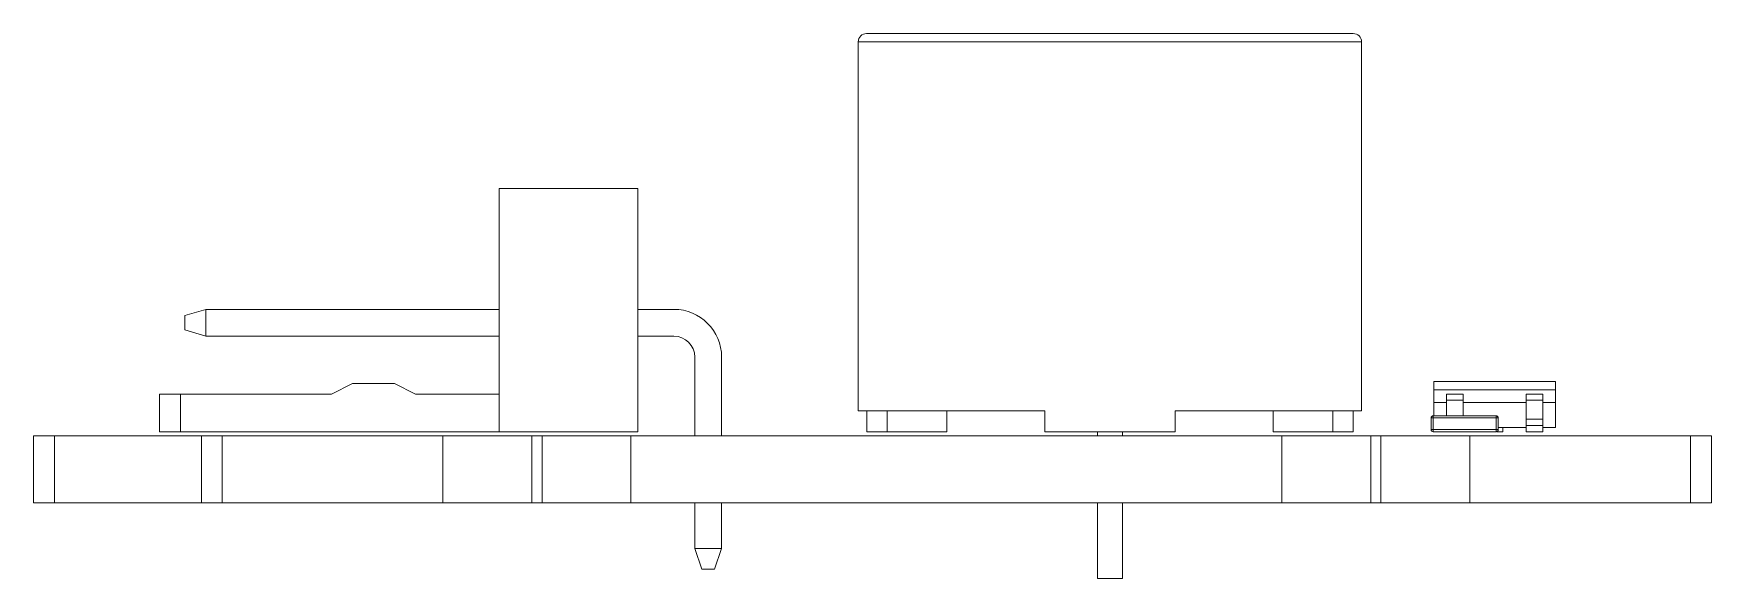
# Model space of a CAD drawing. Header units: millimetres. Extents: x 244 to 393, y 115 to 214.
# Drawn here: x 256.58 to 296.58, y 115.29 to 128.29 of the extents above; entities that cross this region are included whole.
import ezdxf

# ---------------------------------------------------------------- set-up
doc = ezdxf.new("R2010")
doc.units = ezdxf.units.MM

msp = doc.modelspace()

# ---------------------------------------------------------------- linework, layer by layer
at = {"color": 7, "linetype": 'Continuous', "lineweight": 15}
for p, q in [((276.244, 128.088), (276.244, 119.288)), ((288.244, 119.288), (288.244, 128.088)), ((270.987, 124.588), (267.687, 124.588)), ((267.687, 124.588), (267.687, 118.788)), ((270.987, 118.788), (270.987, 124.588)), ((260.187, 121.558), (260.687, 121.708)), ((260.687, 121.068), (260.687, 121.708)), ((267.687, 121.708), (260.687, 121.708)), ((270.987, 121.708), (271.847, 121.708)), ((260.187, 121.218), (260.187, 121.558)), ((260.187, 121.218), (260.687, 121.068)), ((267.687, 121.068), (260.687, 121.068)), ((270.987, 121.068), (271.847, 121.068)), ((272.347, 118.691), (272.347, 120.568)), ((272.987, 120.568), (272.987, 118.691)), ((259.587, 119.688), (259.587, 118.788)), ((260.087, 119.688), (259.587, 119.688)), ((260.087, 118.788), (260.087, 119.688)), ((260.087, 119.688), (263.687, 119.688)), ((264.187, 119.938), (263.687, 119.688)), ((265.187, 119.938), (264.187, 119.938)), ((265.687, 119.688), (265.187, 119.938)), ((265.687, 119.688), (267.687, 119.688)), ((289.964, 119.989), (292.864, 119.989)), ((289.964, 119.989), (289.964, 119.987)), ((289.964, 119.987), (289.964, 119.787)), ((292.864, 119.987), (289.964, 119.987)), ((289.964, 119.787), (292.864, 119.787)), ((289.964, 119.487), (289.964, 119.787)), ((290.273, 119.988), (290.254, 119.988)), ((290.254, 119.988), (290.267, 119.988)), ((290.664, 119.688), (290.264, 119.688)), ((290.264, 119.538), (290.264, 119.688)), ((290.267, 119.988), (290.267, 119.988)), ((290.481, 119.988), (290.47, 119.988)), ((290.473, 119.988), (290.481, 119.988)), ((290.473, 119.988), (290.473, 119.988)), ((290.664, 119.538), (290.664, 119.688)), ((290.848, 119.988), (290.869, 119.988)), ((290.862, 119.988), (290.848, 119.988)), ((290.869, 119.988), (291.09, 119.988)), ((290.915, 119.988), (290.937, 119.988)), ((290.915, 119.988), (290.915, 119.988)), ((291.042, 119.988), (290.915, 119.988)), ((290.937, 119.988), (290.937, 119.988)), ((290.959, 119.988), (290.959, 119.988)), ((290.959, 119.988), (290.959, 119.988)), ((290.998, 119.988), (290.998, 119.988)), ((290.998, 119.988), (290.998, 119.988)), ((291.02, 119.988), (291.042, 119.988)), ((291.02, 119.988), (291.02, 119.988)), ((291.042, 119.988), (291.042, 119.988)), ((291.09, 119.988), (291.109, 119.988)), ((291.109, 119.988), (291.098, 119.988)), ((291.409, 119.988), (291.148, 119.988)), ((291.148, 119.988), (291.409, 119.988)), ((291.148, 119.988), (291.148, 119.988)), ((291.409, 119.988), (291.409, 119.988)), ((291.459, 119.988), (291.459, 119.988)), ((291.678, 119.988), (291.459, 119.988)), ((291.487, 119.988), (291.625, 119.988)), ((291.487, 119.988), (291.487, 119.988)), ((291.625, 119.988), (291.625, 119.988)), ((291.692, 119.988), (291.678, 119.988)), ((291.678, 119.988), (291.692, 119.988)), ((291.678, 119.988), (291.678, 119.988)), ((291.842, 119.988), (291.842, 119.988)), ((292.309, 119.988), (292.048, 119.988)), ((292.048, 119.988), (292.309, 119.988)), ((292.048, 119.988), (292.048, 119.988)), ((292.564, 119.688), (292.164, 119.688)), ((292.164, 119.538), (292.164, 119.688)), ((292.309, 119.988), (292.309, 119.988)), ((292.442, 119.988), (292.442, 119.988)), ((292.564, 119.538), (292.564, 119.688)), ((292.864, 119.987), (292.864, 119.989)), ((292.864, 119.787), (292.864, 119.987)), ((292.864, 119.787), (292.864, 119.487)), ((276.244, 119.288), (280.691, 119.288)), ((276.449, 118.788), (276.449, 119.288)), ((276.932, 119.288), (276.932, 118.788)), ((278.355, 118.788), (278.355, 119.288)), ((280.691, 119.288), (280.691, 118.788)), ((283.797, 119.288), (288.244, 119.288)), ((283.797, 118.788), (283.797, 119.288)), ((286.133, 119.288), (286.133, 118.788)), ((287.557, 118.788), (287.557, 119.288)), ((288.04, 119.288), (288.04, 118.788)), ((289.964, 119.487), (290.264, 119.487)), ((289.964, 119.487), (289.964, 119.168)), ((290.264, 119.538), (290.664, 119.538)), ((290.264, 119.168), (290.264, 119.538)), ((290.664, 119.168), (290.664, 119.538)), ((290.664, 119.487), (292.164, 119.487)), ((292.164, 119.538), (292.564, 119.538)), ((292.164, 119.088), (292.164, 119.538)), ((292.564, 119.088), (292.564, 119.538)), ((292.564, 119.487), (292.864, 119.487)), ((292.864, 118.887), (292.864, 119.487)), ((289.901, 119.118), (289.901, 118.838)), ((289.901, 119.118), (289.951, 119.118)), ((289.901, 118.838), (289.951, 118.838)), ((289.951, 119.168), (289.951, 119.118)), ((291.451, 119.168), (289.951, 119.168)), ((289.951, 118.838), (289.951, 119.118)), ((289.951, 119.118), (291.451, 119.118)), ((291.451, 118.838), (289.951, 118.838)), ((289.951, 118.838), (289.951, 118.788)), ((291.451, 119.118), (291.451, 119.168)), ((291.451, 119.118), (291.451, 118.838)), ((291.451, 119.118), (291.501, 119.118)), ((291.451, 118.838), (291.501, 118.838)), ((291.451, 118.788), (291.451, 118.838)), ((291.501, 118.838), (291.501, 119.118)), ((291.501, 118.887), (292.164, 118.887)), ((291.614, 118.79), (291.614, 118.887)), ((292.564, 119.088), (292.164, 119.088)), ((292.164, 118.938), (292.164, 119.088)), ((292.164, 118.938), (292.564, 118.938)), ((292.164, 118.788), (292.164, 118.938)), ((292.564, 118.938), (292.564, 119.088)), ((292.564, 118.788), (292.564, 118.938)), ((292.564, 118.887), (292.864, 118.887)), ((256.584, 117.091), (256.584, 118.691)), ((256.584, 118.691), (257.084, 118.691)), ((257.084, 118.691), (257.084, 117.091)), ((257.084, 118.691), (260.584, 118.691)), ((259.587, 118.788), (260.087, 118.788)), ((260.087, 118.788), (267.687, 118.788)), ((260.584, 117.091), (260.584, 118.691)), ((260.584, 118.691), (261.084, 118.691)), ((261.084, 118.691), (261.084, 117.091)), ((261.084, 118.691), (266.341, 118.691)), ((266.341, 117.091), (266.341, 118.691)), ((266.341, 118.691), (268.462, 118.691)), ((267.687, 118.788), (270.987, 118.788)), ((268.462, 118.691), (268.462, 117.091)), ((268.462, 118.691), (268.705, 118.691)), ((268.705, 117.091), (268.705, 118.691)), ((268.705, 118.691), (270.826, 118.691)), ((270.826, 118.691), (270.826, 117.091)), ((270.826, 118.691), (286.341, 118.691)), ((276.932, 118.788), (276.449, 118.788)), ((278.355, 118.788), (276.932, 118.788)), ((280.691, 118.788), (283.797, 118.788)), ((281.944, 118.788), (281.944, 118.691)), ((282.544, 118.691), (282.544, 118.788)), ((287.557, 118.788), (286.133, 118.788)), ((286.341, 117.091), (286.341, 118.691)), ((286.341, 118.691), (288.462, 118.691)), ((288.04, 118.788), (287.557, 118.788)), ((288.462, 118.691), (288.462, 117.091)), ((288.462, 118.691), (288.705, 118.691)), ((288.705, 117.091), (288.705, 118.691)), ((288.705, 118.691), (290.826, 118.691)), ((289.951, 118.788), (291.451, 118.788)), ((290.826, 118.691), (290.826, 117.091)), ((290.826, 118.691), (296.084, 118.691)), ((291.464, 118.79), (291.614, 118.79)), ((292.164, 118.788), (292.564, 118.788)), ((296.084, 117.091), (296.084, 118.691)), ((296.084, 118.691), (296.584, 118.691)), ((296.584, 118.691), (296.584, 117.091)), ((257.084, 117.091), (256.584, 117.091)), ((257.084, 117.091), (260.584, 117.091)), ((261.084, 117.091), (260.584, 117.091)), ((261.084, 117.091), (266.341, 117.091)), ((268.462, 117.091), (266.341, 117.091)), ((268.705, 117.091), (268.462, 117.091)), ((270.826, 117.091), (268.705, 117.091)), ((270.826, 117.091), (286.341, 117.091)), ((272.347, 116.002), (272.347, 117.091)), ((272.987, 117.091), (272.987, 116.002)), ((281.944, 117.091), (281.944, 115.288)), ((282.544, 115.288), (282.544, 117.091)), ((288.462, 117.091), (286.341, 117.091)), ((288.705, 117.091), (288.462, 117.091)), ((290.826, 117.091), (288.705, 117.091)), ((290.826, 117.091), (296.084, 117.091)), ((296.584, 117.091), (296.084, 117.091)), ((272.987, 116.002), (272.347, 116.002)), ((272.347, 116.002), (272.517, 115.508)), ((272.817, 115.508), (272.987, 116.002)), ((272.517, 115.508), (272.817, 115.508)), ((281.944, 115.288), (282.244, 115.288)), ((282.244, 115.288), (282.544, 115.288))]:
    msp.add_line(p, q, dxfattribs=at)
at = {"color": 8, "linetype": 'Continuous', "lineweight": 15}
msp.add_line((288.244, 128.088), (276.244, 128.088), dxfattribs=at)
at = {"color": 7, "linetype": 'Continuous', "lineweight": 15}
for centre, radius, start, end in [((276.444, 128.088), 0.2, 90, 180), ((288.044, 128.088), 0.2, 0, 90), ((271.847, 120.568), 1.14, 0, 90), ((271.847, 120.568), 0.5, 0, 90), ((289.951, 119.118), 0.05, 90, 180), ((289.951, 118.838), 0.05, 180, 270), ((291.451, 119.118), 0.05, 0, 90), ((291.451, 118.838), 0.05, 270, 0)]:
    msp.add_arc(centre, radius, start, end, dxfattribs=at)
for points, knots in [([(282.244, 128.288), (282.067, 128.288), (281.713, 128.288), (281.177, 128.288), (280.639, 128.288), (280.098, 128.288), (279.572, 128.288), (279.061, 128.288), (278.581, 128.288), (278.136, 128.288), (277.734, 128.288), (277.383, 128.288), (277.085, 128.288), (276.819, 128.288), (276.609, 128.288), (276.469, 128.288), (276.453, 128.288), (276.444, 128.288)], [0, 0, 0, 0, 0.058296, 0.116504, 0.178283, 0.240004, 0.304356, 0.36865, 0.434372, 0.500035, 0.565756, 0.631419, 0.695771, 0.760065, 0.84237, 0.922402, 1, 1, 1, 1]), ([(288.044, 128.288), (288.036, 128.288), (288.019, 128.288), (287.88, 128.288), (287.669, 128.288), (287.403, 128.288), (287.105, 128.288), (286.754, 128.288), (286.353, 128.288), (285.908, 128.288), (285.427, 128.288), (284.917, 128.288), (284.333, 128.288), (283.677, 128.288), (282.959, 128.288), (282.48, 128.288), (282.244, 128.288)], [0, 0, 0, 0, 0.077656, 0.157693, 0.239951, 0.304308, 0.368607, 0.434333, 0.5, 0.565726, 0.631393, 0.69575, 0.760049, 0.842359, 0.922357, 1, 1, 1, 1]), ([(290.259, 119.988), (290.26, 119.988), (290.261, 119.988), (290.273, 119.988), (290.293, 119.988), (290.323, 119.988), (290.351, 119.988), (290.369, 119.988), (290.373, 119.988)], [0, 0, 0, 0, 0.120077, 0.29864, 0.493232, 0.685379, 0.92242, 1, 1, 1, 1]), ([(290.368, 119.988), (290.362, 119.988), (290.332, 119.988), (290.293, 119.988), (290.266, 119.988), (290.26, 119.988), (290.259, 119.988), (290.259, 119.988)], [0, 0, 0, 0, 0.117062, 0.587711, 0.716218, 0.879147, 1, 1, 1, 1]), ([(290.267, 119.988), (290.269, 119.988), (290.276, 119.988), (290.29, 119.988), (290.317, 119.988), (290.347, 119.988), (290.369, 119.988), (290.38, 119.988)], [0, 0, 0, 0, 0.119675, 0.41733, 0.612478, 0.806739, 1, 1, 1, 1]), ([(290.303, 119.988), (290.3, 119.988), (290.294, 119.988), (290.284, 119.988), (290.277, 119.988), (290.273, 119.988)], [0, 0, 0, 0, 0.286566, 0.548165, 1, 1, 1, 1]), ([(290.292, 119.988), (290.293, 119.988), (290.294, 119.988), (290.303, 119.988), (290.324, 119.988), (290.353, 119.988), (290.377, 119.988), (290.389, 119.988)], [0, 0, 0, 0, 0.144967, 0.292063, 0.418318, 0.707879, 1, 1, 1, 1]), ([(290.369, 119.988), (290.363, 119.988), (290.347, 119.988), (290.326, 119.988), (290.307, 119.988), (290.296, 119.988), (290.293, 119.988), (290.292, 119.988)], [0, 0, 0, 0, 0.161933, 0.378472, 0.52036, 0.752179, 1, 1, 1, 1]), ([(290.378, 119.988), (290.371, 119.988), (290.355, 119.988), (290.331, 119.988), (290.313, 119.988), (290.303, 119.988)], [0, 0, 0, 0, 0.260911, 0.631451, 1, 1, 1, 1]), ([(290.459, 119.988), (290.458, 119.988), (290.457, 119.988), (290.442, 119.988), (290.413, 119.988), (290.385, 119.988), (290.368, 119.988)], [0, 0, 0, 0, 0.14832, 0.296287, 0.581072, 1, 1, 1, 1]), ([(290.47, 119.988), (290.467, 119.988), (290.458, 119.988), (290.443, 119.988), (290.419, 119.988), (290.395, 119.988), (290.378, 119.988), (290.369, 119.988)], [0, 0, 0, 0, 0.142888, 0.447339, 0.635588, 0.824127, 1, 1, 1, 1]), ([(290.373, 119.988), (290.38, 119.988), (290.393, 119.988), (290.418, 119.988), (290.437, 119.988), (290.449, 119.988)], [0, 0, 0, 0, 0.256368, 0.511236, 1, 1, 1, 1]), ([(290.492, 119.988), (290.492, 119.988), (290.491, 119.988), (290.48, 119.988), (290.459, 119.988), (290.428, 119.988), (290.4, 119.988), (290.382, 119.988), (290.378, 119.988)], [0, 0, 0, 0, 0.113773, 0.319469, 0.522963, 0.702318, 0.930146, 1, 1, 1, 1]), ([(290.38, 119.988), (290.386, 119.988), (290.402, 119.988), (290.425, 119.988), (290.444, 119.988), (290.457, 119.988), (290.458, 119.988), (290.459, 119.988)], [0, 0, 0, 0, 0.145324, 0.340542, 0.516408, 0.703934, 1, 1, 1, 1]), ([(290.389, 119.988), (290.395, 119.988), (290.419, 119.988), (290.452, 119.988), (290.481, 119.988), (290.491, 119.988), (290.492, 119.988), (290.492, 119.988)], [0, 0, 0, 0, 0.117265, 0.456626, 0.670231, 0.884659, 1, 1, 1, 1]), ([(290.449, 119.988), (290.453, 119.988), (290.459, 119.988), (290.467, 119.988), (290.471, 119.988), (290.472, 119.988), (290.473, 119.988)], [0, 0, 0, 0, 0.328032, 0.584997, 0.898848, 1, 1, 1, 1]), ([(290.554, 119.988), (290.554, 119.988), (290.554, 119.988), (290.562, 119.988), (290.588, 119.988), (290.619, 119.988), (290.651, 119.988), (290.673, 119.988), (290.684, 119.988)], [0, 0, 0, 0, 0.074461, 0.3746, 0.605087, 0.75335, 0.879792, 1, 1, 1, 1]), ([(290.684, 119.988), (290.677, 119.988), (290.66, 119.988), (290.63, 119.988), (290.596, 119.988), (290.564, 119.988), (290.554, 119.988), (290.554, 119.988), (290.554, 119.988)], [0, 0, 0, 0, 0.074452, 0.196321, 0.3531, 0.58569, 0.916356, 1, 1, 1, 1]), ([(290.684, 119.988), (290.677, 119.988), (290.664, 119.988), (290.643, 119.988), (290.623, 119.988), (290.6, 119.988), (290.599, 119.988), (290.598, 119.988)], [0, 0, 0, 0, 0.088173, 0.176783, 0.304509, 0.508172, 1, 1, 1, 1]), ([(290.598, 119.988), (290.598, 119.988), (290.598, 119.988), (290.602, 119.988), (290.618, 119.988), (290.636, 119.988), (290.656, 119.988), (290.672, 119.988), (290.682, 119.988), (290.684, 119.988)], [0, 0, 0, 0, 0.088794, 0.445345, 0.639422, 0.777233, 0.871771, 0.966669, 1, 1, 1, 1]), ([(290.684, 119.988), (290.691, 119.988), (290.708, 119.988), (290.735, 119.988), (290.765, 119.988), (290.787, 119.988), (290.81, 119.988), (290.813, 119.988), (290.815, 119.988)], [0, 0, 0, 0, 0.074657, 0.195065, 0.315855, 0.502288, 0.6568, 1, 1, 1, 1]), ([(290.815, 119.988), (290.815, 119.988), (290.814, 119.988), (290.807, 119.988), (290.78, 119.988), (290.749, 119.988), (290.716, 119.988), (290.694, 119.988), (290.684, 119.988)], [0, 0, 0, 0, 0.073906, 0.371579, 0.602083, 0.758735, 0.88501, 1, 1, 1, 1]), ([(290.684, 119.988), (290.691, 119.988), (290.704, 119.988), (290.723, 119.988), (290.74, 119.988), (290.755, 119.988), (290.768, 119.988), (290.769, 119.988), (290.77, 119.988)], [0, 0, 0, 0, 0.088606, 0.178002, 0.266348, 0.410146, 0.63239, 1, 1, 1, 1]), ([(290.77, 119.988), (290.77, 119.988), (290.77, 119.988), (290.767, 119.988), (290.753, 119.988), (290.735, 119.988), (290.716, 119.988), (290.698, 119.988), (290.688, 119.988), (290.684, 119.988)], [0, 0, 0, 0, 0.0865456, 0.4336254, 0.6276197, 0.7641913, 0.8595028, 0.9553145, 1, 1, 1, 1]), ([(290.938, 119.988), (290.932, 119.988), (290.918, 119.988), (290.901, 119.988), (290.885, 119.988), (290.874, 119.988), (290.866, 119.988), (290.862, 119.988)], [0, 0, 0, 0, 0.172466, 0.346684, 0.442001, 0.698256, 1, 1, 1, 1]), ([(290.937, 119.988), (290.94, 119.988), (290.946, 119.988), (290.952, 119.988), (290.956, 119.988), (290.958, 119.988), (290.959, 119.988), (290.959, 119.988), (290.959, 119.988)], [0, 0, 0, 0, 0.322591, 0.474948, 0.601122, 0.726806, 0.914617, 1, 1, 1, 1]), ([(290.959, 119.988), (290.959, 119.988), (290.959, 119.988), (290.959, 119.988), (290.957, 119.988), (290.956, 119.988), (290.952, 119.988), (290.946, 119.988), (290.941, 119.988), (290.938, 119.988)], [0, 0, 0, 0, 0.164341, 0.494184, 0.522777, 0.551776, 0.619061, 0.771793, 1, 1, 1, 1]), ([(291.026, 119.988), (291.024, 119.988), (291.018, 119.988), (291.01, 119.988), (291.004, 119.988), (291.001, 119.988), (291, 119.988), (290.999, 119.988), (290.999, 119.988), (290.998, 119.988), (290.998, 119.988), (290.998, 119.988)], [0, 0, 0, 0, 0.119983, 0.360085, 0.480223, 0.506825, 0.523701, 0.540665, 0.60297, 0.725274, 1, 1, 1, 1]), ([(290.998, 119.988), (290.998, 119.988), (290.998, 119.988), (291.001, 119.988), (291.006, 119.988), (291.012, 119.988), (291.018, 119.988), (291.02, 119.988)], [0, 0, 0, 0, 0.217091, 0.373575, 0.530699, 0.766611, 1, 1, 1, 1]), ([(291.098, 119.988), (291.095, 119.988), (291.088, 119.988), (291.078, 119.988), (291.067, 119.988), (291.053, 119.988), (291.039, 119.988), (291.028, 119.988), (291.026, 119.988)], [0, 0, 0, 0, 0.1781245, 0.5097603, 0.623233, 0.7206978, 0.9305717, 1, 1, 1, 1]), ([(291.459, 119.988), (291.462, 119.988), (291.47, 119.988), (291.479, 119.988), (291.484, 119.988)], [0, 0, 0, 0, 0.469011, 1, 1, 1, 1]), ([(291.465, 119.988), (291.465, 119.988), (291.466, 119.988), (291.475, 119.988), (291.499, 119.988), (291.534, 119.988), (291.563, 119.988), (291.576, 119.988)], [0, 0, 0, 0, 0.121141, 0.303752, 0.482032, 0.764737, 1, 1, 1, 1]), ([(291.493, 119.988), (291.488, 119.988), (291.481, 119.988), (291.473, 119.988), (291.468, 119.988), (291.465, 119.988), (291.465, 119.988), (291.465, 119.988)], [0, 0, 0, 0, 0.262609, 0.416433, 0.57132, 0.800417, 1, 1, 1, 1]), ([(291.633, 119.988), (291.628, 119.988), (291.604, 119.988), (291.572, 119.988), (291.526, 119.988), (291.503, 119.988), (291.487, 119.988)], [0, 0, 0, 0, 0.091112, 0.455569, 0.637804, 1, 1, 1, 1]), ([(291.515, 119.988), (291.514, 119.988), (291.514, 119.988), (291.51, 119.988), (291.505, 119.988), (291.499, 119.988), (291.495, 119.988), (291.493, 119.988)], [0, 0, 0, 0, 0.348389, 0.499188, 0.649601, 0.867051, 1, 1, 1, 1]), ([(291.498, 119.988), (291.499, 119.988), (291.499, 119.988), (291.506, 119.988), (291.513, 119.988), (291.514, 119.988), (291.515, 119.988)], [0, 0, 0, 0, 0.328284, 0.523517, 0.780053, 1, 1, 1, 1]), ([(291.567, 119.988), (291.56, 119.988), (291.545, 119.988), (291.525, 119.988), (291.509, 119.988), (291.5, 119.988), (291.498, 119.988), (291.498, 119.988), (291.498, 119.988)], [0, 0, 0, 0, 0.2095306, 0.4737696, 0.6675231, 0.8194909, 0.9721278, 1, 1, 1, 1]), ([(291.642, 119.988), (291.642, 119.988), (291.642, 119.988), (291.636, 119.988), (291.621, 119.988), (291.602, 119.988), (291.583, 119.988), (291.57, 119.988), (291.567, 119.988)], [0, 0, 0, 0, 0.152852, 0.390333, 0.554115, 0.718714, 0.914533, 1, 1, 1, 1]), ([(291.576, 119.988), (291.582, 119.988), (291.603, 119.988), (291.632, 119.988), (291.66, 119.988), (291.678, 119.988), (291.686, 119.988), (291.687, 119.988), (291.687, 119.988)], [0, 0, 0, 0, 0.119287, 0.360506, 0.533628, 0.706285, 0.894075, 1, 1, 1, 1]), ([(291.625, 119.988), (291.63, 119.988), (291.642, 119.988), (291.657, 119.988), (291.67, 119.988), (291.676, 119.988), (291.678, 119.988), (291.678, 119.988)], [0, 0, 0, 0, 0.17901, 0.360225, 0.563173, 0.892201, 1, 1, 1, 1]), ([(291.687, 119.988), (291.687, 119.988), (291.686, 119.988), (291.674, 119.988), (291.653, 119.988), (291.637, 119.988), (291.633, 119.988)], [0, 0, 0, 0, 0.15872, 0.479426, 0.85233, 1, 1, 1, 1]), ([(291.765, 119.988), (291.765, 119.988), (291.766, 119.988), (291.774, 119.988), (291.781, 119.988), (291.786, 119.988), (291.79, 119.988), (291.791, 119.988)], [0, 0, 0, 0, 0.317139, 0.627104, 0.795499, 0.921717, 1, 1, 1, 1]), ([(291.868, 119.988), (291.861, 119.988), (291.841, 119.988), (291.809, 119.988), (291.783, 119.988), (291.767, 119.988), (291.765, 119.988), (291.765, 119.988)], [0, 0, 0, 0, 0.142175, 0.424908, 0.699516, 0.843555, 1, 1, 1, 1]), ([(291.795, 119.988), (291.791, 119.988), (291.785, 119.988), (291.778, 119.988), (291.773, 119.988), (291.771, 119.988), (291.77, 119.988), (291.77, 119.988)], [0, 0, 0, 0, 0.2221056, 0.4102134, 0.564334, 0.7790625, 1, 1, 1, 1]), ([(291.77, 119.988), (291.771, 119.988), (291.772, 119.988), (291.781, 119.988), (291.8, 119.988), (291.831, 119.988), (291.858, 119.988), (291.872, 119.988)], [0, 0, 0, 0, 0.141511, 0.284022, 0.437939, 0.70377, 1, 1, 1, 1]), ([(291.791, 119.988), (291.794, 119.988), (291.798, 119.988), (291.805, 119.988), (291.81, 119.988), (291.814, 119.988), (291.814, 119.988), (291.815, 119.988)], [0, 0, 0, 0, 0.204719, 0.355011, 0.506532, 0.846539, 1, 1, 1, 1]), ([(291.815, 119.988), (291.814, 119.988), (291.814, 119.988), (291.811, 119.988), (291.808, 119.988), (291.803, 119.988), (291.798, 119.988), (291.795, 119.988), (291.795, 119.988)], [0, 0, 0, 0, 0.361815, 0.516283, 0.635707, 0.755571, 0.934783, 1, 1, 1, 1]), ([(291.805, 119.988), (291.805, 119.988), (291.806, 119.988), (291.806, 119.988), (291.811, 119.988), (291.814, 119.988), (291.815, 119.988), (291.815, 119.988), (291.815, 119.988)], [0, 0, 0, 0, 0.273062, 0.547117, 0.697235, 0.823982, 0.950268, 1, 1, 1, 1]), ([(291.859, 119.988), (291.852, 119.988), (291.839, 119.988), (291.823, 119.988), (291.812, 119.988), (291.807, 119.988), (291.805, 119.988), (291.805, 119.988), (291.805, 119.988)], [0, 0, 0, 0, 0.28456, 0.563669, 0.69889, 0.835393, 0.958712, 1, 1, 1, 1]), ([(291.805, 119.988), (291.806, 119.988), (291.806, 119.988), (291.812, 119.988), (291.824, 119.988), (291.842, 119.988), (291.856, 119.988), (291.862, 119.988)], [0, 0, 0, 0, 0.115388, 0.232272, 0.394917, 0.754578, 1, 1, 1, 1]), ([(291.815, 119.988), (291.814, 119.988), (291.814, 119.988), (291.807, 119.988), (291.806, 119.988), (291.805, 119.988)], [0, 0, 0, 0, 0.37886, 0.690165, 1, 1, 1, 1]), ([(291.842, 119.988), (291.849, 119.988), (291.866, 119.988), (291.889, 119.988), (291.91, 119.988), (291.923, 119.988), (291.93, 119.988), (291.931, 119.988), (291.931, 119.988)], [0, 0, 0, 0, 0.143076, 0.35605, 0.514136, 0.67249, 0.836617, 1, 1, 1, 1]), ([(291.948, 119.988), (291.948, 119.988), (291.947, 119.988), (291.939, 119.988), (291.922, 119.988), (291.898, 119.988), (291.871, 119.988), (291.851, 119.988), (291.842, 119.988)], [0, 0, 0, 0, 0.1233995, 0.3505036, 0.4886036, 0.6280132, 0.8489525, 1, 1, 1, 1]), ([(291.931, 119.988), (291.931, 119.988), (291.93, 119.988), (291.922, 119.988), (291.908, 119.988), (291.888, 119.988), (291.87, 119.988), (291.86, 119.988), (291.859, 119.988)], [0, 0, 0, 0, 0.162522, 0.402768, 0.580396, 0.759898, 0.965334, 1, 1, 1, 1]), ([(291.862, 119.988), (291.869, 119.988), (291.885, 119.988), (291.908, 119.988), (291.927, 119.988), (291.941, 119.988), (291.947, 119.988), (291.948, 119.988), (291.948, 119.988)], [0, 0, 0, 0, 0.132503, 0.326218, 0.467262, 0.608023, 0.842513, 1, 1, 1, 1]), ([(291.992, 119.988), (291.992, 119.988), (291.991, 119.988), (291.98, 119.988), (291.959, 119.988), (291.927, 119.988), (291.895, 119.988), (291.874, 119.988), (291.868, 119.988)], [0, 0, 0, 0, 0.106969, 0.292166, 0.483935, 0.671305, 0.899734, 1, 1, 1, 1]), ([(291.872, 119.988), (291.878, 119.988), (291.897, 119.988), (291.927, 119.988), (291.954, 119.988), (291.972, 119.988), (291.975, 119.988), (291.976, 119.988)], [0, 0, 0, 0, 0.130897, 0.37298, 0.590702, 0.816984, 1, 1, 1, 1]), ([(291.902, 119.988), (291.908, 119.988), (291.93, 119.988), (291.962, 119.988), (291.984, 119.988), (291.992, 119.988), (291.992, 119.988), (291.992, 119.988)], [0, 0, 0, 0, 0.131222, 0.462016, 0.708666, 0.954071, 1, 1, 1, 1]), ([(291.976, 119.988), (291.975, 119.988), (291.975, 119.988), (291.965, 119.988), (291.943, 119.988), (291.919, 119.988), (291.905, 119.988), (291.902, 119.988)], [0, 0, 0, 0, 0.152944, 0.406794, 0.654073, 0.937427, 1, 1, 1, 1]), ([(292.365, 119.988), (292.365, 119.988), (292.366, 119.988), (292.374, 119.988), (292.381, 119.988), (292.386, 119.988), (292.39, 119.988), (292.391, 119.988)], [0, 0, 0, 0, 0.317114, 0.627055, 0.795436, 0.921644, 1, 1, 1, 1]), ([(292.468, 119.988), (292.461, 119.988), (292.441, 119.988), (292.409, 119.988), (292.383, 119.988), (292.367, 119.988), (292.365, 119.988), (292.365, 119.988)], [0, 0, 0, 0, 0.142175, 0.424908, 0.699516, 0.843555, 1, 1, 1, 1]), ([(292.395, 119.988), (292.391, 119.988), (292.385, 119.988), (292.378, 119.988), (292.373, 119.988), (292.371, 119.988), (292.37, 119.988), (292.37, 119.988)], [0, 0, 0, 0, 0.2221056, 0.4102134, 0.564334, 0.7790625, 1, 1, 1, 1]), ([(292.37, 119.988), (292.371, 119.988), (292.372, 119.988), (292.381, 119.988), (292.4, 119.988), (292.431, 119.988), (292.458, 119.988), (292.472, 119.988)], [0, 0, 0, 0, 0.141512, 0.284024, 0.437961, 0.703793, 1, 1, 1, 1]), ([(292.391, 119.988), (292.394, 119.988), (292.398, 119.988), (292.405, 119.988), (292.41, 119.988), (292.414, 119.988), (292.414, 119.988), (292.415, 119.988)], [0, 0, 0, 0, 0.204644, 0.354948, 0.50648, 0.846514, 1, 1, 1, 1]), ([(292.415, 119.988), (292.414, 119.988), (292.414, 119.988), (292.411, 119.988), (292.408, 119.988), (292.403, 119.988), (292.398, 119.988), (292.395, 119.988), (292.395, 119.988)], [0, 0, 0, 0, 0.361795, 0.516297, 0.635715, 0.755484, 0.934686, 1, 1, 1, 1]), ([(292.405, 119.988), (292.405, 119.988), (292.406, 119.988), (292.406, 119.988), (292.411, 119.988), (292.414, 119.988), (292.415, 119.988), (292.415, 119.988), (292.415, 119.988)], [0, 0, 0, 0, 0.273061, 0.547114, 0.697232, 0.823978, 0.950264, 1, 1, 1, 1]), ([(292.459, 119.988), (292.452, 119.988), (292.439, 119.988), (292.423, 119.988), (292.412, 119.988), (292.407, 119.988), (292.405, 119.988), (292.405, 119.988), (292.405, 119.988)], [0, 0, 0, 0, 0.284573, 0.563647, 0.698874, 0.835383, 0.958708, 1, 1, 1, 1]), ([(292.405, 119.988), (292.406, 119.988), (292.406, 119.988), (292.412, 119.988), (292.424, 119.988), (292.442, 119.988), (292.456, 119.988), (292.462, 119.988)], [0, 0, 0, 0, 0.115404, 0.232292, 0.394944, 0.75462, 1, 1, 1, 1]), ([(292.415, 119.988), (292.414, 119.988), (292.414, 119.988), (292.407, 119.988), (292.406, 119.988), (292.405, 119.988)], [0, 0, 0, 0, 0.378869, 0.69017, 1, 1, 1, 1]), ([(292.442, 119.988), (292.449, 119.988), (292.466, 119.988), (292.489, 119.988), (292.51, 119.988), (292.523, 119.988), (292.53, 119.988), (292.531, 119.988), (292.531, 119.988)], [0, 0, 0, 0, 0.143075, 0.356047, 0.514133, 0.6725, 0.836618, 1, 1, 1, 1]), ([(292.548, 119.988), (292.548, 119.988), (292.547, 119.988), (292.539, 119.988), (292.522, 119.988), (292.498, 119.988), (292.471, 119.988), (292.451, 119.988), (292.442, 119.988)], [0, 0, 0, 0, 0.123398, 0.350493, 0.488605, 0.627994, 0.848931, 1, 1, 1, 1]), ([(292.531, 119.988), (292.531, 119.988), (292.53, 119.988), (292.522, 119.988), (292.508, 119.988), (292.488, 119.988), (292.47, 119.988), (292.46, 119.988), (292.459, 119.988)], [0, 0, 0, 0, 0.162522, 0.402768, 0.580396, 0.759897, 0.965304, 1, 1, 1, 1]), ([(292.462, 119.988), (292.469, 119.988), (292.485, 119.988), (292.508, 119.988), (292.527, 119.988), (292.541, 119.988), (292.547, 119.988), (292.548, 119.988), (292.548, 119.988)], [0, 0, 0, 0, 0.132503, 0.326218, 0.467262, 0.608023, 0.842513, 1, 1, 1, 1]), ([(292.592, 119.988), (292.592, 119.988), (292.591, 119.988), (292.58, 119.988), (292.559, 119.988), (292.527, 119.988), (292.495, 119.988), (292.474, 119.988), (292.468, 119.988)], [0, 0, 0, 0, 0.106971, 0.292167, 0.483936, 0.671306, 0.899734, 1, 1, 1, 1]), ([(292.472, 119.988), (292.478, 119.988), (292.497, 119.988), (292.527, 119.988), (292.554, 119.988), (292.572, 119.988), (292.575, 119.988), (292.576, 119.988)], [0, 0, 0, 0, 0.13092, 0.372998, 0.590717, 0.816983, 1, 1, 1, 1]), ([(292.502, 119.988), (292.508, 119.988), (292.53, 119.988), (292.562, 119.988), (292.584, 119.988), (292.592, 119.988), (292.592, 119.988), (292.592, 119.988)], [0, 0, 0, 0, 0.131221, 0.462013, 0.7086614, 0.9540711, 1, 1, 1, 1]), ([(292.576, 119.988), (292.575, 119.988), (292.575, 119.988), (292.565, 119.988), (292.543, 119.988), (292.519, 119.988), (292.505, 119.988), (292.502, 119.988)], [0, 0, 0, 0, 0.152946, 0.406795, 0.654072, 0.9374, 1, 1, 1, 1])]:
    msp.add_open_spline(points, degree=3, knots=knots, dxfattribs=at)

doc.saveas('drawing.dxf')
